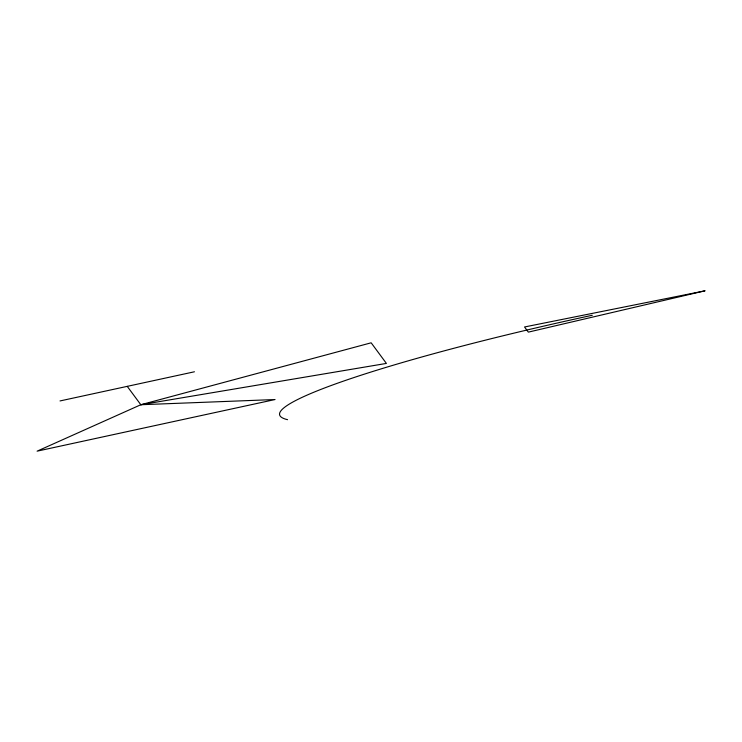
<?xml version="1.0" encoding="UTF-8"?>
<svg xmlns="http://www.w3.org/2000/svg" width="742" height="742" viewBox="0 0 742 742"><rect width="100%" height="100%" fill="white"/><g stroke="black" fill="none" stroke-linecap="round" stroke-linejoin="round"><path stroke-width="1.11" d="M140.822 404.733L386.406 363.422L371.158 342.804L140.822 404.733L37.1 451.164L275.05 399.539L140.822 404.733L127.234 386.359M60.028 400.94L194.441 371.779M287.571 419.684A337.527 32.351 -12 0 1 592.292 315.267M704.9 290.836L528.341 332.128L524.529 326.972L704.9 290.836"/></g></svg>
